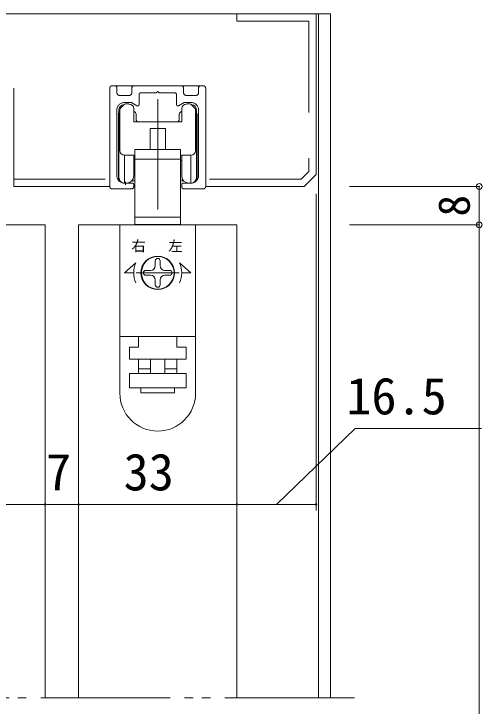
# Model space of a CAD drawing. Units: millimetres on the paper, enlarged 10 times, with parts at other scales. Extents: x -2000 to 2000, y -1385 to 1385.
# Drawn here: x -775.3 to -449.9, y 586.3 to 1067.5 of the extents above; entities that cross this region are included whole.
import ezdxf
from ezdxf.enums import TextEntityAlignment as Align

# ---------------------------------------------------------------- set-up
doc = ezdxf.new("R2010")
doc.units = ezdxf.units.MM
doc.header["$LTSCALE"] = 10
doc.header["$PDMODE"] = 32
doc.header["$PDSIZE"] = 4
for name, pattern in [('DOUBLE_CHAIN2', [12.8, 9, -1, 0.6, -0.6, 0.6, -1]), ('USER2', [9.525, 6.35, -3.175]), ('USER3', [31.75, 15.875, -3.175, 3.175, -3.175, 3.175, -3.175]), ('USER4', [50.8, 31.75, -6.35, 6.35, -6.35])]:
    doc.linetypes.add(name, pattern=pattern)
doc.layers.add('2-0_18', color=7, linetype='Continuous', lineweight=18)
doc.styles.add('ＭＳ ゴシック', font='')
doc.styles.get('ＭＳ ゴシック').set_extended_font_data('MS Gothic')

msp = doc.modelspace()

# ---------------------------------------------------------------- linework, layer by layer
at = {"layer": '2-0_18', "lineweight": 20}
for p, q in [((-565.33, 1067.5), (-555.33, 1067.5)), ((-563.67, 1067.5), (-563.67, 592.02)), ((-555.33, 1067.5), (-555.33, 592.02)), ((-775.33, 1015.84), (-775.33, 947.51)), ((-708.67, 947.51), (-708.67, 1015.84)), ((-707, 1017.51), (-645.33, 1017.51)), ((-642, 1015.84), (-642, 947.51)), ((-698.82, 1004.35), (-701.18, 1001.99)), ((-697.64, 1004.84), (-695.33, 1004.84)), ((-692, 992.5), (-692, 1001.5)), ((-658.67, 1001.5), (-658.67, 992.5)), ((-655.33, 1004.84), (-653.02, 1004.84)), ((-651.85, 1004.35), (-649.49, 1001.99)), ((-702.67, 997.84), (-702.67, 953.17)), ((-701.67, 1000.81), (-701.67, 972.5)), ((-690.34, 997.84), (-690.34, 994.17)), ((-660.33, 997.84), (-660.33, 994.17)), ((-649, 1000.81), (-649, 972.5)), ((-648, 997.84), (-648, 953.17)), ((-658.67, 992.5), (-692, 992.5)), ((-680.67, 987.84), (-680.67, 973.18)), ((-670, 987.84), (-680.67, 987.84)), ((-670, 973.18), (-670, 987.84)), ((-659.48, 966.5), (-659.48, 973.18)), ((-692, 969.17), (-698.33, 969.17)), ((-658.67, 969.17), (-652.33, 969.17)), ((-691.19, 966.5), (-659.48, 966.5)), ((-691.19, 966.5), (-691.19, 926.17)), ((-659.48, 926.17), (-659.48, 966.5)), ((-573.67, 947.5), (-565.33, 955.84)), ((-693.27, 951.5), (-691.19, 951.5)), ((-659.48, 951.5), (-657.39, 951.5)), ((-775.33, 947.5), (-708.67, 947.5)), ((-642, 947.5), (-573.67, 947.5)), ((-659.48, 921.17), (-659.48, 926.17)), ((-753.67, 920.84), (-863.67, 920.84)), ((-753.67, 920.84), (-753.67, 592.02)), ((-730.33, 920.84), (-730.33, 592.02)), ((-620.33, 920.84), (-730.33, 920.84)), ((-691.19, 921.17), (-659.48, 921.17)), ((-688.64, 921.17), (-688.64, 920.84)), ((-661.98, 920.84), (-661.98, 921.17)), ((-620.33, 920.84), (-620.33, 592.02)), ((-701.67, 803.84), (-701.67, 843.17)), ((-649, 803.84), (-649, 843.17)), ((-620.33, 846.75), (-620.33, 722.34))]:
    msp.add_line(p, q, dxfattribs=at)
at = {"layer": '2-0_18', "color": 6, "linetype": 'USER3'}
for p, q in [((-707, 1017.51), (-705.33, 1017.51)), ((-703.67, 1015.84), (-703.67, 1012.51)), ((-693.33, 1012.51), (-693.33, 1015.84)), ((-657.33, 1015.84), (-657.33, 1012.51)), ((-647, 1012.51), (-647, 1015.84)), ((-645.33, 1017.51), (-643.67, 1017.51)), ((-702, 1010.84), (-695, 1010.84)), ((-688.33, 1004.49), (-688.33, 1011.51)), ((-662.33, 1011.51), (-662.33, 1004.49)), ((-655.67, 1010.84), (-648.67, 1010.84)), ((-703.67, 1000.84), (-703.67, 954.84)), ((-647, 954.84), (-647, 1000.84)), ((-698.67, 949.84), (-693, 949.84)), ((-692, 948.84), (-692, 947.51)), ((-658.67, 947.51), (-658.67, 948.84)), ((-657.67, 949.84), (-652, 949.84)), ((-693.67, 945.84), (-707, 945.84)), ((-643.67, 945.84), (-657, 945.84))]:
    msp.add_line(p, q, dxfattribs=at)
at = {"layer": '2-0_18', "color": 3, "linetype": 'USER4'}
msp.add_line((-675.33, 1008.24), (-675.33, 931.57), dxfattribs=at)
at = {"layer": '2-0_18'}
for p, q in [((-702.33, 953.84), (-702.33, 1000.51)), ((-648.33, 953.84), (-648.33, 1000.51)), ((-698.35, 949.84), (-698.33, 969.17)), ((-692, 954.84), (-692, 969.17)), ((-658.67, 954.84), (-658.67, 969.17)), ((-652.32, 949.84), (-652.33, 969.17)), ((-692, 965.51), (-691.19, 965.51)), ((-658.67, 965.51), (-659.48, 965.51)), ((-698.33, 949.84), (-697, 949.84)), ((-652.33, 949.84), (-653.67, 949.84)), ((-701.67, 920.84), (-701.67, 843.17)), ((-649, 920.84), (-701.67, 920.84)), ((-649, 920.84), (-649, 843.17)), ((-677, 895.84), (-677, 892.5)), ((-673.67, 892.5), (-673.67, 895.84)), ((-698.43, 887.5), (-690.46, 894.5)), ((-652.24, 887.5), (-660.21, 894.5)), ((-698.43, 887.5), (-692, 887.5)), ((-690.22, 887.5), (-660.45, 887.5)), ((-680.33, 889.17), (-683.67, 889.17)), ((-683.67, 885.84), (-680.33, 885.84)), ((-667, 889.17), (-670.33, 889.17)), ((-670.33, 885.84), (-667, 885.84)), ((-652.24, 887.5), (-658.67, 887.5)), ((-677, 882.5), (-677, 879.17)), ((-673.67, 879.17), (-673.67, 882.5)), ((-649, 843.17), (-701.67, 843.17)), ((-688.67, 835.84), (-688.67, 843.17)), ((-662, 843.17), (-662, 835.84)), ((-688.67, 835.84), (-695, 835.84)), ((-695, 835.84), (-695, 834.17)), ((-655.67, 835.84), (-662, 835.84)), ((-655.67, 834.17), (-655.67, 835.84)), ((-655.67, 834.17), (-655.67, 827.5)), ((-688.67, 820.84), (-688.67, 827.5)), ((-680.33, 827.5), (-680.33, 817.5)), ((-670.33, 827.5), (-670.33, 817.5)), ((-662, 827.5), (-662, 820.84)), ((-688.67, 820.84), (-680.33, 820.84)), ((-688.67, 817.5), (-688.67, 820.84)), ((-695, 807.5), (-695, 817.5)), ((-695, 817.5), (-655.67, 817.5)), ((-687, 807.5), (-687, 804.17))]:
    msp.add_line(p, q, dxfattribs=at)
at = {"layer": '2-0_18', "linetype": 'USER2', "lineweight": 20}
for p, q in [((-775.33, 952.5), (-708.67, 952.5)), ((-575.74, 952.5), (-642, 952.5))]:
    msp.add_line(p, q, dxfattribs=at)
at = {"layer": '2-0_18', "color": 2}
msp.add_line((-697.68, 950.64), (-697.68, 948.7), dxfattribs=at)
at = {"layer": '2-0_18', "color": 4, "lineweight": 9}
for p, q in [((-451.86, 947.5), (-542, 947.5)), ((-451.86, 920.84), (-451.86, 947.5)), ((-565.33, 942.5), (-565.33, 722.34)), ((-451.86, 920.84), (-542, 920.84)), ((-451.86, 157.02), (-451.86, 920.84)), ((-753.67, 808.06), (-753.67, 722.34)), ((-753.67, 808.06), (-753.67, 722.34)), ((-730.33, 808.06), (-730.33, 722.34)), ((-730.33, 808.06), (-730.33, 722.34)), ((-620.33, 808.06), (-620.33, 722.34)), ((-863.67, 726.5), (-753.67, 726.5)), ((-753.67, 726.5), (-730.33, 726.5)), ((-730.33, 726.5), (-620.33, 726.5)), ((-620.33, 726.5), (-565.33, 726.5))]:
    msp.add_line(p, q, dxfattribs=at)
at = {"layer": '2-0_18', "linetype": 'DOUBLE_CHAIN2', "lineweight": 20}
msp.add_line((-538.67, 592.02), (-1078.67, 592.02), dxfattribs=at)
at = {"layer": '2-0_18', "lineweight": 20}
for points in [[(-565.33, 955.84), (-565.33, 1067.5), (-1052, 1067.5), (-1052, 955.84), (-1043.67, 947.5)], [(-691.19, 966.5), (-691.19, 973.18), (-659.48, 973.18)], [(-691.19, 921.17), (-691.19, 926.17), (-659.48, 926.17)]]:
    msp.add_lwpolyline(points, dxfattribs=at)
at = {"layer": '2-0_18', "linetype": 'USER2', "lineweight": 20}
msp.add_lwpolyline([(-620.33, 1067.5), (-620.33, 1062.5), (-570.33, 1062.5), (-570.33, 957.91), (-575.74, 952.5)], dxfattribs=at)
at = {"layer": '2-0_18', "color": 6, "linetype": 'USER3'}
for points in [[(-691.67, 1017.51), (-675.33, 1017.51), (-659, 1017.51)], [(-687.33, 1012.51), (-676.33, 1012.51), (-675.33, 1013.51), (-674.33, 1012.51), (-663.33, 1012.51)], [(-689.83, 1003.63), (-693.67, 1005.84), (-698.67, 1005.84)], [(-652, 1005.84), (-657, 1005.84), (-660.83, 1003.63)]]:
    msp.add_lwpolyline(points, dxfattribs=at)
at = {"layer": '2-0_18'}
for points in [[(-655.67, 827.5), (-695, 827.5), (-695, 834.17)], [(-670.33, 820.84), (-662, 820.84), (-662, 817.5)], [(-655.67, 817.5), (-655.67, 807.5), (-695, 807.5)], [(-663.67, 807.5), (-663.67, 804.17), (-687, 804.17)]]:
    msp.add_lwpolyline(points, dxfattribs=at)
at = {"layer": '2-0_18', "color": 4, "lineweight": 9}
msp.add_lwpolyline([(-592.83, 726.5), (-538.03, 779.33), (-450.3, 779.33)], dxfattribs=at)
at = {"layer": '2-0_18'}
for radius in [11.67, 11.33]:
    msp.add_circle((-675.33, 887.5), radius, dxfattribs=at)
at = {"layer": '2-0_18', "color": 6, "linetype": 'USER3'}
for centre, radius, start, end in [((-707, 1015.84), 1.67, 90, 180), ((-705.33, 1015.84), 1.67, 360, 90), ((-691.67, 1015.84), 1.67, 90, 180), ((-659, 1015.84), 1.67, 360, 90), ((-645.33, 1015.84), 1.67, 90, 180), ((-643.67, 1015.84), 1.67, 360, 90), ((-702, 1012.51), 1.67, 180, 270), ((-695, 1012.51), 1.67, 270, 0), ((-687.33, 1011.51), 1, 90, 180), ((-663.33, 1011.51), 1, 0, 90), ((-655.67, 1012.51), 1.67, 180, 270), ((-648.67, 1012.51), 1.67, 270, 0), ((-698.67, 1000.84), 5, 90, 180), ((-652, 1000.84), 5, 0, 90), ((-689.33, 1004.49), 1, 240, 0), ((-661.33, 1004.49), 1, 180, 300), ((-698.67, 954.84), 5, 180, 270), ((-652, 954.84), 5, 270, 0), ((-693, 948.84), 1, 360, 90), ((-657.67, 948.84), 1, 90, 180), ((-707, 947.51), 1.67, 180, 270), ((-693.67, 947.51), 1.67, 270, 0), ((-657, 947.51), 1.67, 180, 270), ((-643.67, 947.51), 1.67, 270, 0)]:
    msp.add_arc(centre, radius, start, end, dxfattribs=at)
at = {"layer": '2-0_18'}
for centre, radius, start, end in [((-698.33, 1000.51), 4, 94.6484, 180), ((-652.33, 1000.51), 4, 0, 85.3516), ((-698.33, 953.84), 4, 180, 270), ((-697, 954.84), 5, 270, 0), ((-653.67, 954.84), 5, 180, 270), ((-652.33, 953.84), 4, 270, 0), ((-675.33, 895.84), 1.67, 90, 180), ((-675.33, 895.84), 1.67, 0, 90), ((-675.33, 887.5), 16.67, 155.1654, 204.8346), ((-680.33, 892.5), 3.33, 270, 0), ((-670.33, 892.5), 3.33, 180, 270), ((-675.33, 887.5), 16.67, 335.1654, 24.8346), ((-683.67, 887.5), 1.67, 90, 180), ((-683.67, 887.5), 1.67, 180, 270), ((-680.33, 882.5), 3.33, 0, 90), ((-670.33, 882.5), 3.33, 90, 180), ((-667, 887.5), 1.67, 0, 90), ((-667, 887.5), 1.67, 270, 0), ((-675.33, 879.17), 1.67, 180, 270), ((-675.33, 879.17), 1.67, 270, 0)]:
    msp.add_arc(centre, radius, start, end, dxfattribs=at)
at = {"layer": '2-0_18', "lineweight": 20}
for centre, radius, start, end in [((-700, 1000.81), 1.67, 135, 180), ((-697.64, 1003.17), 1.67, 90, 135), ((-695.33, 1001.5), 3.33, 360, 90), ((-655.33, 1001.5), 3.33, 90, 180), ((-653.02, 1003.17), 1.67, 45, 90), ((-650.67, 1000.81), 1.67, 0, 45), ((-701, 997.84), 1.67, 143.1095, 180), ((-692, 997.84), 1.67, 360, 90), ((-658.67, 997.84), 1.67, 90, 180), ((-649.67, 997.84), 1.67, 0, 36.788), ((-688.67, 994.17), 1.67, 180, 270), ((-662, 994.17), 1.67, 270, 0), ((-698.33, 972.5), 3.33, 180, 270), ((-652.33, 972.5), 3.33, 270, 360), ((-692, 965.84), 3.33, 75.9504, 90), ((-658.67, 965.84), 3.33, 90, 104.0179), ((-701, 953.17), 1.67, 180, 245.9018), ((-649.67, 953.17), 1.67, 294.1934, 360), ((-675.33, 803.84), 26.33, 180, 0)]:
    msp.add_arc(centre, radius, start, end, dxfattribs=at)
at = {"layer": '2-0_18', "color": 4, "lineweight": 9}
for centre, start, end in [((-753.67, 726.5), 0, 180), ((-753.67, 726.5), 0, 180), ((-730.33, 726.5), 0, 180), ((-730.33, 726.5), 0, 180), ((-620.33, 726.5), 0, 180), ((-620.33, 726.5), 0, 180), ((-565.33, 726.5), 0, 180), ((-753.67, 726.5), 180, 0), ((-753.67, 726.5), 180, 0), ((-730.33, 726.5), 180, 0), ((-730.33, 726.5), 180, 0), ((-620.33, 726.5), 180, 0), ((-620.33, 726.5), 180, 0), ((-565.33, 726.5), 180, 0)]:
    msp.add_arc(centre, 0.521, start, end, dxfattribs=at)
at = {"layer": '2-0_18', "color": 4}
for p in [(-451.86, 947.5), (-451.86, 920.84)]:
    msp.add_point(p, dxfattribs=at)

# ---------------------------------------------------------------- texts
at = {"layer": '2-0_18', "style": 'ＭＳ ゴシック'}
msp.add_text('8', height=21.99, rotation=90, dxfattribs=at).set_placement((-451.86, 926.67), align=Align.BOTTOM_LEFT)
for s, height, p in [('右', 7.33, (-693.57, 900.37)), ('左', 7.33, (-667.97, 900.17)), ('16.5', 25.66, (-544.28, 781.41)), ('7', 25.66, (-752.97, 728.59)), ('33', 25.66, (-699.06, 728.59))]:
    msp.add_text(s, height=height, dxfattribs=at).set_placement(p, align=Align.BOTTOM_LEFT)

doc.saveas('drawing.dxf')
